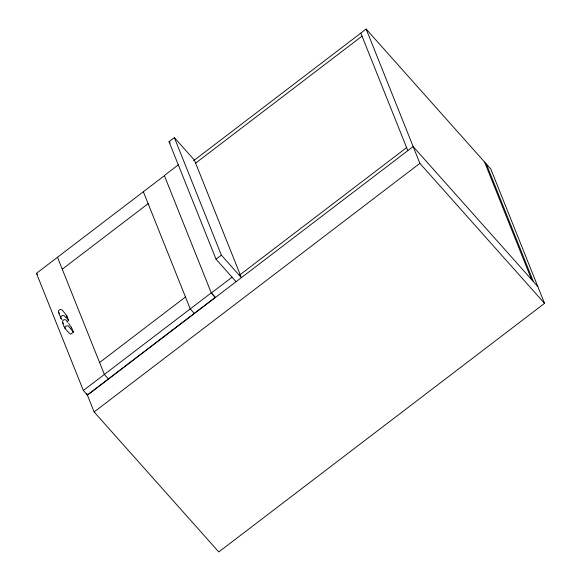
<?xml version="1.0" encoding="UTF-8"?>
<svg xmlns="http://www.w3.org/2000/svg" width="581" height="581" viewBox="0 0 581 581"><rect width="100%" height="100%" fill="white"/><g stroke="black" fill="none" stroke-linecap="round" stroke-linejoin="round"><path stroke-width="0.87" d="M236.068 281.712L216.038 259.213L169.035 141.699L174.365 137.624L194.395 160.131L241.398 277.645L221.368 255.139L174.365 137.624M178.628 164.605L164.329 175.513L211.331 293.027L215.34 297.53M83.337 390.49L211.266 292.86L215.275 297.363L87.339 394.993L83.337 390.49L36.465 273.31L164.394 175.68M193.546 160.777L366.153 29.05L490.814 169.049L544.535 303.355L218.783 551.95L94.122 411.951L87.411 395.16L413.156 146.565L537.817 286.564M195.477 163.246L362.036 36.138M62.261 269.185L148.14 203.648M66.466 316.376L66.931 316.02L62.138 309.884L59.988 309.499L58.594 310.559L58.492 312.07L61.027 318.504M65.784 317.538L64.52 315.839L62.37 315.454L60.983 316.514L60.889 317.255L61.02 318.504L61.964 319.565M67.345 321.525L68.718 320.48L66.931 316.02M67.607 321.62L67.011 322.077L67.628 321.642L65.762 319.819L64.048 319.652L62.661 320.712C62.283 326.231 66.692 330.981 70.7 334.22L73.402 332.158L71.594 327.64L68.558 323.414M71.129 327.996L71.594 327.64M216.038 259.213L221.368 255.139M99.591 362.529L185.47 296.985M211.331 293.027L232.059 277.21M239.343 275.271L406.62 147.61M94.122 411.951L419.874 163.355L366.153 29.05M66.249 317.342L68.718 320.48M419.874 163.355L544.535 303.355M169.035 141.699L170.211 143.02M194.25 313.406L190.241 308.91L143.369 191.73M36.465 273.31L37.612 274.602M58.637 312.549L59.582 313.609M62.697 322.702L63.641 323.762M108.371 378.95L104.362 374.447L57.49 257.267M73.402 332.158L68.166 325.803L65.682 326.086L65.065 326.696L65.101 328.686M486.362 164.053L533.365 281.567M484.583 162.055L531.586 279.57M360.823 33.117L407.826 150.632M86.671 393.315L87.339 394.993"/></g></svg>
